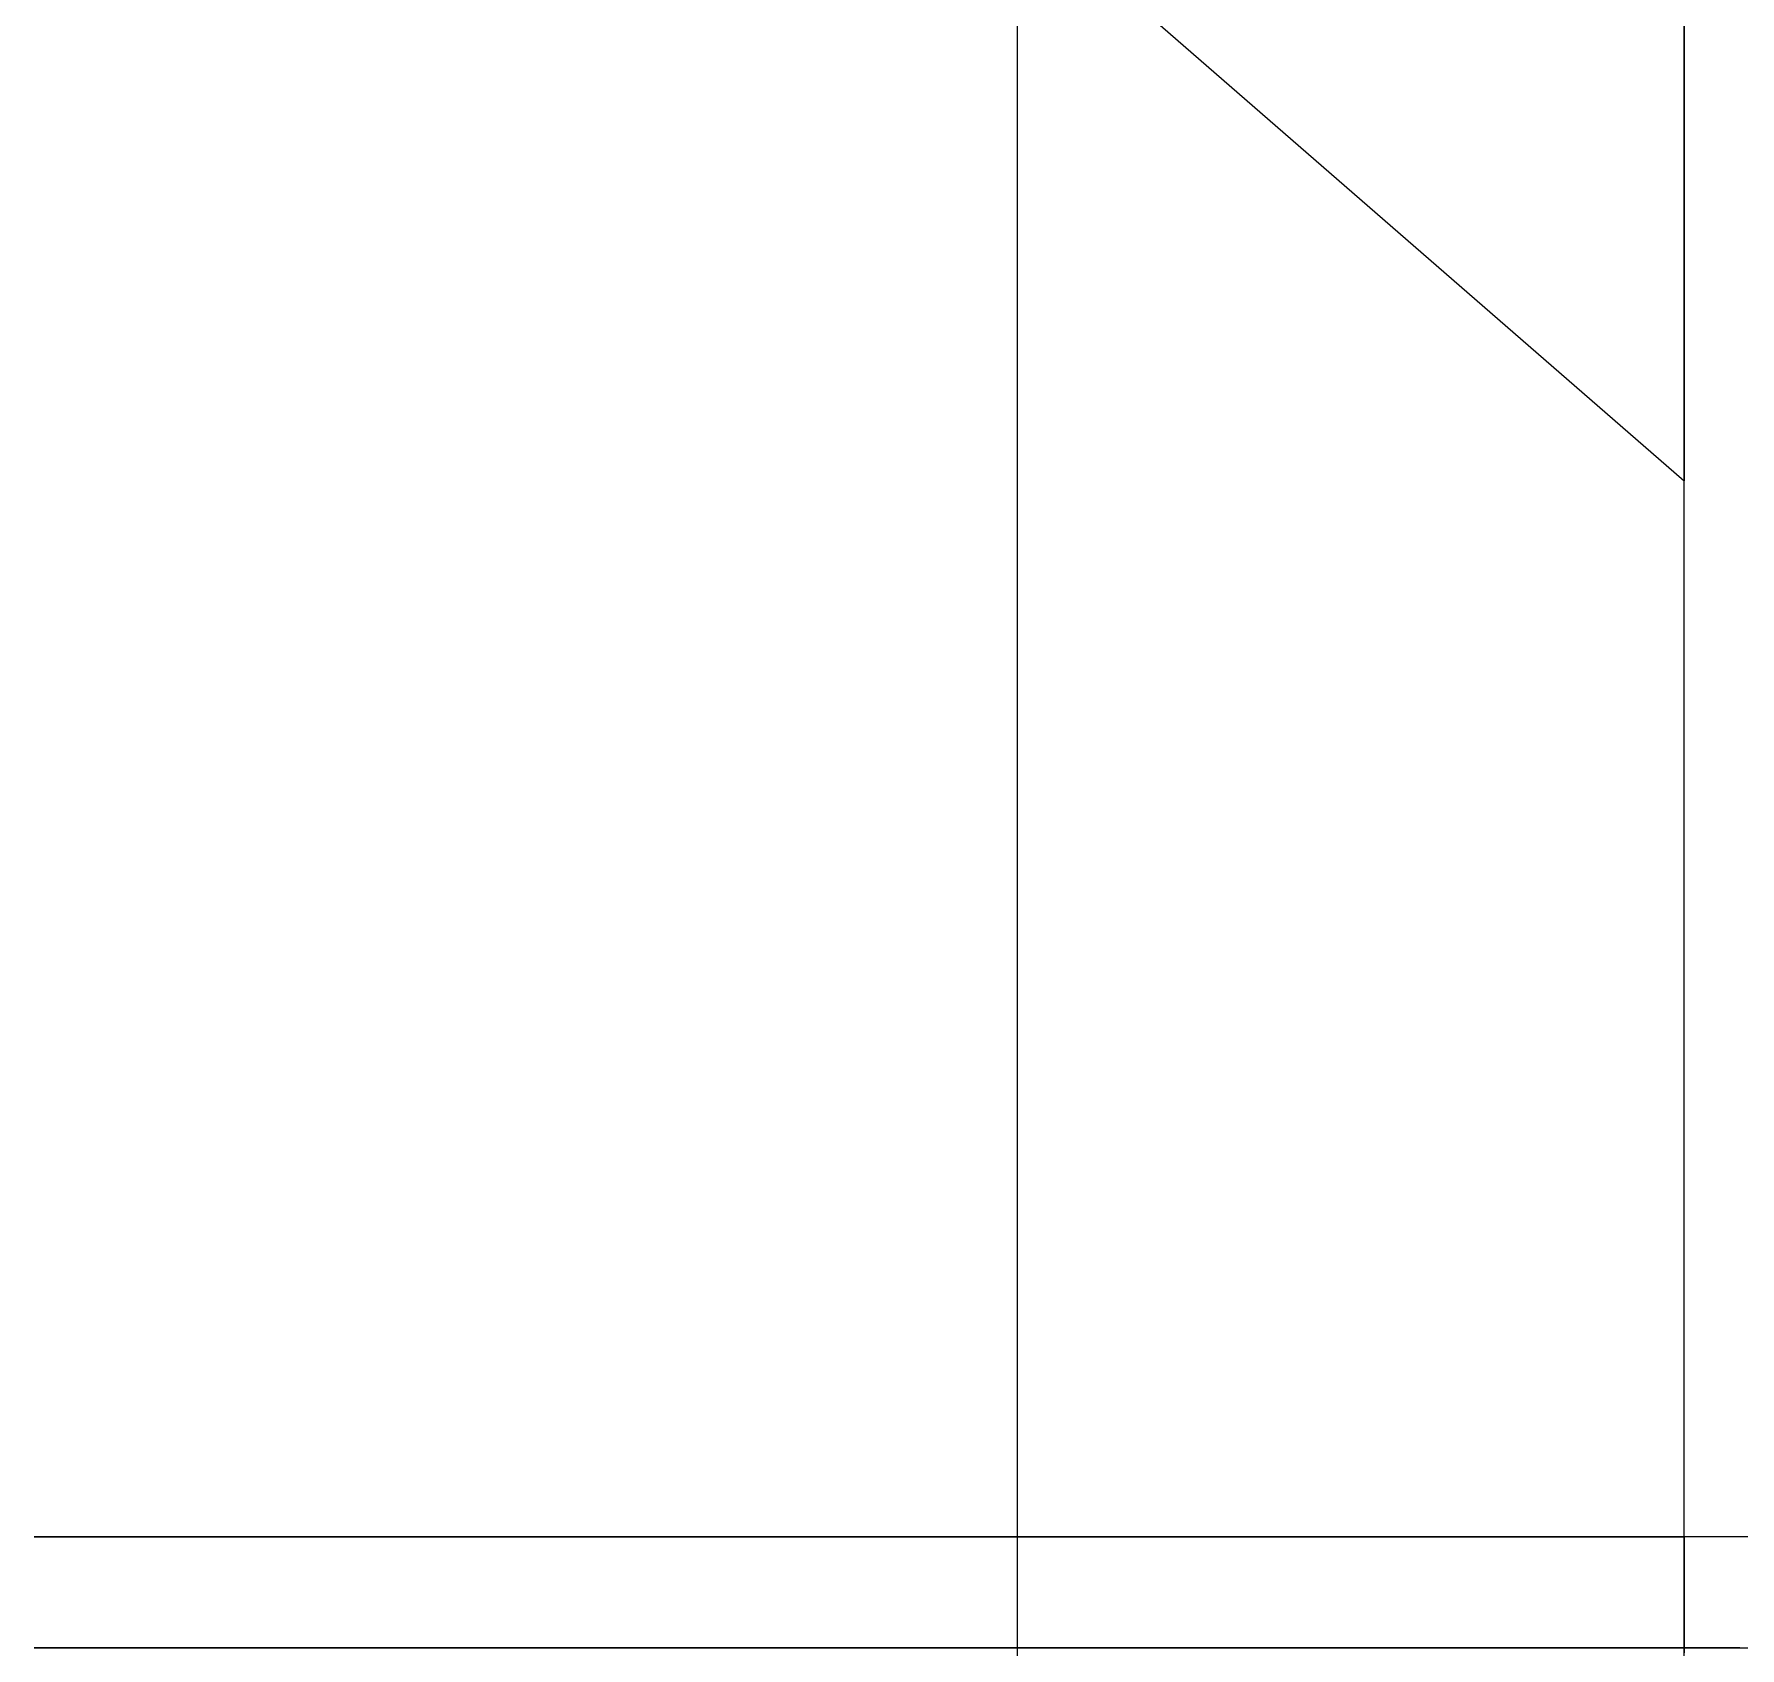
# Model space of a CAD drawing. Header units: metres. Extents: x 0 to 420, y 0 to 297.
# Drawn here: x 247.786 to 251.685, y 204.814 to 208.502 of the extents above; entities that cross this region are included whole.
import ezdxf

# ---------------------------------------------------------------- set-up
doc = ezdxf.new("R2010")
doc.units = ezdxf.units.M

msp = doc.modelspace()

# ---------------------------------------------------------------- linework, layer by layer
at = {"layer": 'GEOMETRY'}
for p, q in [((250.0342, 205.0683), (250.0342, 220.8163)), ((251.5582, 205.0683), (251.5582, 220.8163)), ((250.0342, 208.4274), (250.0342, 208.7384)), ((251.5582, 208.7384), (251.5582, 208.4274)), ((251.5582, 208.4822), (251.5582, 208.6142)), ((251.5582, 208.6142), (251.5582, 208.4822)), ((250.3602, 208.5227), (251.5582, 207.4813)), ((251.5582, 208.3503), (251.5582, 208.4822)), ((251.5582, 208.4822), (251.5582, 208.3503)), ((250.0342, 208.1163), (250.0342, 208.4274)), ((251.5582, 208.4274), (251.5582, 208.1163)), ((251.5582, 208.2416), (251.5582, 208.3503)), ((251.5582, 208.3503), (251.5582, 208.2416)), ((251.5582, 208.1423), (251.5582, 208.2416)), ((251.5582, 208.2416), (251.5582, 208.1423)), ((251.5582, 208.0431), (251.5582, 208.1423)), ((251.5582, 208.1423), (251.5582, 208.0431)), ((250.0342, 170.0163), (250.0342, 208.1163)), ((251.5582, 170.0163), (251.5582, 208.1163)), ((251.5582, 207.9438), (251.5582, 208.0431)), ((251.5582, 208.0431), (251.5582, 207.9438)), ((251.5582, 207.8498), (251.5582, 207.9438)), ((251.5582, 207.9438), (251.5582, 207.8498)), ((251.5582, 207.7882), (251.5582, 207.8498)), ((251.5582, 207.8498), (251.5582, 207.7882)), ((251.5582, 207.7266), (251.5582, 207.7882)), ((251.5582, 207.7882), (251.5582, 207.7266)), ((251.5582, 207.6649), (251.5582, 207.7266)), ((251.5582, 207.7266), (251.5582, 207.6649)), ((251.5582, 207.6033), (251.5582, 207.6649)), ((251.5582, 207.6649), (251.5582, 207.6033)), ((251.5582, 207.5649), (251.5582, 207.6033)), ((251.5582, 207.6033), (251.5582, 207.5649)), ((251.5582, 207.544), (251.5582, 207.5649)), ((251.5582, 207.5649), (251.5582, 207.544)), ((251.5582, 207.5231), (251.5582, 207.544)), ((251.5582, 207.544), (251.5582, 207.5231)), ((251.5582, 207.5022), (251.5582, 207.5231)), ((251.5582, 207.5231), (251.5582, 207.5022)), ((251.5582, 207.4813), (251.5582, 207.5022)), ((251.5582, 207.5022), (251.5582, 207.4813)), ((247.8077, 205.0683), (247.7863, 205.0683)), ((247.7863, 205.0683), (247.7886, 205.0683)), ((247.7886, 205.0683), (247.7909, 205.0683)), ((247.7909, 205.0683), (247.7932, 205.0683)), ((247.7932, 205.0683), (247.7954, 205.0683)), ((247.7954, 205.0683), (247.7997, 205.0683)), ((247.7997, 205.0683), (247.8066, 205.0683)), ((247.8066, 205.0683), (247.8134, 205.0683)), ((247.829, 205.0683), (247.8077, 205.0683)), ((247.8134, 205.0683), (247.8203, 205.0683)), ((247.8203, 205.0683), (247.8272, 205.0683)), ((247.8272, 205.0683), (247.8379, 205.0683)), ((247.8504, 205.0683), (247.829, 205.0683)), ((247.8379, 205.0683), (247.8493, 205.0683)), ((247.8493, 205.0683), (247.8607, 205.0683)), ((247.8718, 205.0683), (247.8504, 205.0683)), ((247.8607, 205.0683), (247.8721, 205.0683)), ((247.9111, 205.0683), (247.8718, 205.0683)), ((247.8721, 205.0683), (247.8848, 205.0683)), ((247.8848, 205.0683), (247.9007, 205.0683)), ((247.9007, 205.0683), (247.9165, 205.0683)), ((247.9741, 205.0683), (247.9111, 205.0683)), ((247.9165, 205.0683), (247.9324, 205.0683)), ((247.9324, 205.0683), (247.9483, 205.0683)), ((247.9483, 205.0683), (247.9673, 205.0683)), ((247.9673, 205.0683), (247.9875, 205.0683)), ((248.0372, 205.0683), (247.9741, 205.0683)), ((247.9875, 205.0683), (248.0078, 205.0683)), ((248.0078, 205.0683), (248.0281, 205.0683)), ((248.0281, 205.0683), (248.0489, 205.0683)), ((248.1003, 205.0683), (248.0372, 205.0683)), ((248.0489, 205.0683), (248.0735, 205.0683)), ((248.0735, 205.0683), (248.098, 205.0683)), ((248.098, 205.0683), (248.1226, 205.0683)), ((248.1634, 205.0683), (248.1003, 205.0683)), ((248.1226, 205.0683), (248.1471, 205.0683)), ((248.1471, 205.0683), (248.174, 205.0683)), ((248.2595, 205.0683), (248.1634, 205.0683)), ((248.174, 205.0683), (248.2027, 205.0683)), ((248.2027, 205.0683), (248.2314, 205.0683)), ((248.2314, 205.0683), (248.2601, 205.0683)), ((248.3611, 205.0683), (248.2595, 205.0683)), ((248.2601, 205.0683), (248.2888, 205.0683)), ((248.2888, 205.0683), (248.3214, 205.0683)), ((248.3214, 205.0683), (248.3541, 205.0683)), ((248.3541, 205.0683), (248.3868, 205.0683)), ((248.4627, 205.0683), (248.3611, 205.0683)), ((248.3868, 205.0683), (248.4195, 205.0683)), ((248.4195, 205.0683), (248.4538, 205.0683)), ((248.4538, 205.0683), (248.4903, 205.0683)), ((248.5643, 205.0683), (248.4627, 205.0683)), ((248.4903, 205.0683), (248.5268, 205.0683)), ((248.5268, 205.0683), (248.5633, 205.0683)), ((248.5633, 205.0683), (248.5998, 205.0683)), ((248.6755, 205.0683), (248.5643, 205.0683)), ((248.5998, 205.0683), (248.6394, 205.0683)), ((248.6394, 205.0683), (248.6795, 205.0683)), ((248.8105, 205.0683), (248.6755, 205.0683)), ((248.6795, 205.0683), (248.7196, 205.0683)), ((248.7196, 205.0683), (248.7598, 205.0683)), ((248.7598, 205.0683), (248.8009, 205.0683)), ((248.8009, 205.0683), (248.8444, 205.0683)), ((248.9456, 205.0683), (248.8105, 205.0683)), ((248.8444, 205.0683), (248.8879, 205.0683)), ((248.8879, 205.0683), (248.9314, 205.0683)), ((248.9314, 205.0683), (248.975, 205.0683)), ((249.0806, 205.0683), (248.9456, 205.0683)), ((248.975, 205.0683), (249.0208, 205.0683)), ((249.0208, 205.0683), (249.0675, 205.0683)), ((249.0675, 205.0683), (249.1142, 205.0683)), ((249.2157, 205.0683), (249.0806, 205.0683)), ((249.1142, 205.0683), (249.1608, 205.0683)), ((249.1608, 205.0683), (249.208, 205.0683)), ((249.208, 205.0683), (249.2576, 205.0683)), ((249.3698, 205.0683), (249.2157, 205.0683)), ((249.2576, 205.0683), (249.3072, 205.0683)), ((249.3072, 205.0683), (249.3568, 205.0683)), ((249.3233, 205.0683), (249.3103, 205.0683)), ((249.3103, 205.0683), (249.3117, 205.0683)), ((249.3117, 205.0683), (249.3131, 205.0683)), ((249.3131, 205.0683), (249.3145, 205.0683)), ((249.3145, 205.0683), (249.3159, 205.0683)), ((249.3159, 205.0683), (249.3185, 205.0683)), ((249.3185, 205.0683), (249.3226, 205.0683)), ((249.3226, 205.0683), (249.3268, 205.0683)), ((249.3363, 205.0683), (249.3233, 205.0683)), ((249.3268, 205.0683), (249.331, 205.0683)), ((249.331, 205.0683), (249.3352, 205.0683)), ((249.3352, 205.0683), (249.3417, 205.0683)), ((249.3494, 205.0683), (249.3363, 205.0683)), ((249.3417, 205.0683), (249.3487, 205.0683)), ((249.3487, 205.0683), (249.3556, 205.0683)), ((249.3624, 205.0683), (249.3494, 205.0683)), ((249.3556, 205.0683), (249.3626, 205.0683)), ((249.3568, 205.0683), (249.4064, 205.0683)), ((249.3863, 205.0683), (249.3624, 205.0683)), ((249.3626, 205.0683), (249.3703, 205.0683)), ((249.5315, 205.0683), (249.3698, 205.0683)), ((249.3703, 205.0683), (249.3799, 205.0683)), ((249.3799, 205.0683), (249.3896, 205.0683)), ((249.4247, 205.0683), (249.3863, 205.0683)), ((249.3896, 205.0683), (249.3993, 205.0683)), ((249.3993, 205.0683), (249.4089, 205.0683)), ((249.4064, 205.0683), (249.4576, 205.0683)), ((249.4089, 205.0683), (249.4205, 205.0683)), ((249.4205, 205.0683), (249.4329, 205.0683)), ((249.4631, 205.0683), (249.4247, 205.0683)), ((249.4329, 205.0683), (249.4452, 205.0683)), ((249.4452, 205.0683), (249.4576, 205.0683)), ((249.4576, 205.0683), (249.4703, 205.0683)), ((249.4576, 205.0683), (249.5099, 205.0683)), ((249.5016, 205.0683), (249.4631, 205.0683)), ((249.4703, 205.0683), (249.4852, 205.0683)), ((249.4852, 205.0683), (249.5002, 205.0683)), ((249.5002, 205.0683), (249.5151, 205.0683)), ((249.54, 205.0683), (249.5016, 205.0683)), ((249.5099, 205.0683), (249.5621, 205.0683)), ((249.5151, 205.0683), (249.5301, 205.0683)), ((249.5301, 205.0683), (249.5464, 205.0683)), ((249.6932, 205.0683), (249.5315, 205.0683)), ((249.5985, 205.0683), (249.54, 205.0683)), ((249.5464, 205.0683), (249.5639, 205.0683)), ((249.5621, 205.0683), (249.6144, 205.0683)), ((249.5639, 205.0683), (249.5814, 205.0683)), ((249.5814, 205.0683), (249.5989, 205.0683)), ((249.6604, 205.0683), (249.5985, 205.0683)), ((249.5989, 205.0683), (249.6163, 205.0683)), ((249.6144, 205.0683), (249.6667, 205.0683)), ((249.6163, 205.0683), (249.6363, 205.0683)), ((249.6363, 205.0683), (249.6562, 205.0683)), ((249.6562, 205.0683), (249.6761, 205.0683)), ((249.7223, 205.0683), (249.6604, 205.0683)), ((249.6769, 205.0683), (249.6667, 205.0683)), ((249.6667, 205.0683), (250.4557, 205.0683)), ((249.6761, 205.0683), (249.696, 205.0683)), ((249.6871, 205.0683), (249.6769, 205.0683)), ((249.6973, 205.0683), (249.6871, 205.0683)), ((249.8549, 205.0683), (249.6932, 205.0683)), ((249.696, 205.0683), (249.7169, 205.0683)), ((249.7075, 205.0683), (249.6973, 205.0683)), ((249.7175, 205.0683), (249.7075, 205.0683)), ((249.7169, 205.0683), (249.7391, 205.0683)), ((249.7272, 205.0683), (249.7175, 205.0683)), ((249.7842, 205.0683), (249.7223, 205.0683)), ((249.7369, 205.0683), (249.7272, 205.0683)), ((249.7466, 205.0683), (249.7369, 205.0683)), ((249.7391, 205.0683), (249.7613, 205.0683)), ((249.7563, 205.0683), (249.7466, 205.0683)), ((249.7655, 205.0683), (249.7563, 205.0683)), ((249.7613, 205.0683), (249.7836, 205.0683)), ((249.7747, 205.0683), (249.7655, 205.0683)), ((249.7838, 205.0683), (249.7747, 205.0683)), ((249.7836, 205.0683), (249.8058, 205.0683)), ((249.7929, 205.0683), (249.7838, 205.0683)), ((249.8519, 205.0683), (249.7842, 205.0683)), ((249.8019, 205.0683), (249.7929, 205.0683)), ((249.8104, 205.0683), (249.8019, 205.0683)), ((249.8058, 205.0683), (249.8299, 205.0683)), ((249.8189, 205.0683), (249.8104, 205.0683)), ((249.8274, 205.0683), (249.8189, 205.0683)), ((249.8359, 205.0683), (249.8274, 205.0683)), ((249.8299, 205.0683), (249.8544, 205.0683)), ((249.8439, 205.0683), (249.8359, 205.0683)), ((249.8518, 205.0683), (249.8439, 205.0683)), ((249.8596, 205.0683), (249.8518, 205.0683)), ((249.9342, 205.0683), (249.8519, 205.0683)), ((249.8544, 205.0683), (249.8788, 205.0683)), ((250.0193, 205.0683), (249.8549, 205.0683)), ((249.8674, 205.0683), (249.8596, 205.0683)), ((249.8752, 205.0683), (249.8674, 205.0683)), ((249.8823, 205.0683), (249.8752, 205.0683)), ((249.8788, 205.0683), (249.9032, 205.0683)), ((249.8895, 205.0683), (249.8823, 205.0683)), ((249.8966, 205.0683), (249.8895, 205.0683)), ((249.9037, 205.0683), (249.8966, 205.0683)), ((249.9032, 205.0683), (249.9283, 205.0683)), ((249.9104, 205.0683), (249.9037, 205.0683)), ((249.9168, 205.0683), (249.9104, 205.0683)), ((249.9232, 205.0683), (249.9168, 205.0683)), ((249.9296, 205.0683), (249.9232, 205.0683)), ((249.9283, 205.0683), (249.9548, 205.0683)), ((249.936, 205.0683), (249.9296, 205.0683)), ((250.0164, 205.0683), (249.9342, 205.0683)), ((249.9416, 205.0683), (249.936, 205.0683)), ((249.9472, 205.0683), (249.9416, 205.0683)), ((249.9528, 205.0683), (249.9472, 205.0683)), ((249.9584, 205.0683), (249.9528, 205.0683)), ((249.9548, 205.0683), (249.9813, 205.0683)), ((249.9637, 205.0683), (249.9584, 205.0683)), ((249.9685, 205.0683), (249.9637, 205.0683)), ((249.9733, 205.0683), (249.9685, 205.0683)), ((249.978, 205.0683), (249.9733, 205.0683)), ((249.9828, 205.0683), (249.978, 205.0683)), ((249.9813, 205.0683), (250.0078, 205.0683)), ((249.9869, 205.0683), (249.9828, 205.0683)), ((249.9909, 205.0683), (249.9869, 205.0683)), ((249.9948, 205.0683), (249.9909, 205.0683)), ((249.9988, 205.0683), (249.9948, 205.0683)), ((250.0025, 205.0683), (249.9988, 205.0683)), ((250.0056, 205.0683), (250.0025, 205.0683)), ((250.0087, 205.0683), (250.0056, 205.0683)), ((250.0078, 205.0683), (250.0343, 205.0683)), ((250.0118, 205.0683), (250.0087, 205.0683)), ((250.0149, 205.0683), (250.0118, 205.0683)), ((250.0174, 205.0683), (250.0149, 205.0683)), ((250.0987, 205.0683), (250.0164, 205.0683)), ((250.0196, 205.0683), (250.0174, 205.0683)), ((250.1995, 205.0683), (250.0193, 205.0683)), ((250.0219, 205.0683), (250.0196, 205.0683)), ((250.0241, 205.0683), (250.0219, 205.0683)), ((250.0262, 205.0683), (250.0241, 205.0683)), ((250.0275, 205.0683), (250.0262, 205.0683)), ((250.0289, 205.0683), (250.0275, 205.0683)), ((250.0302, 205.0683), (250.0289, 205.0683)), ((250.0316, 205.0683), (250.0302, 205.0683)), ((250.0324, 205.0683), (250.0316, 205.0683)), ((250.0328, 205.0683), (250.0324, 205.0683)), ((250.0333, 205.0683), (250.0328, 205.0683)), ((250.0337, 205.0683), (250.0333, 205.0683)), ((250.0342, 205.0683), (250.0337, 205.0683)), ((250.0342, 205.0673), (250.0342, 205.0683)), ((250.0342, 205.0683), (251.5582, 205.0683)), ((250.0342, 205.0683), (251.5582, 205.0683)), ((250.0342, 205.0662), (250.0342, 205.0673)), ((250.0342, 205.0652), (250.0342, 205.0662)), ((250.0342, 205.0642), (250.0342, 205.0652)), ((250.0342, 205.0622), (250.0342, 205.0642)), ((250.0342, 205.0591), (250.0342, 205.0622)), ((250.0342, 205.0559), (250.0342, 205.0591)), ((250.0342, 205.0528), (250.0342, 205.0559)), ((250.0342, 205.0497), (250.0342, 205.0528)), ((250.0342, 205.0448), (250.0342, 205.0497)), ((250.0342, 205.0396), (250.0342, 205.0448)), ((250.0343, 205.0683), (250.0622, 205.0683)), ((250.0622, 205.0683), (250.0907, 205.0683)), ((250.0907, 205.0683), (250.1191, 205.0683)), ((250.1809, 205.0683), (250.0987, 205.0683)), ((250.1191, 205.0683), (250.1476, 205.0683)), ((250.1476, 205.0683), (250.1763, 205.0683)), ((250.1763, 205.0683), (250.2065, 205.0683)), ((250.2748, 205.0683), (250.1809, 205.0683)), ((250.3798, 205.0683), (250.1995, 205.0683)), ((250.2065, 205.0683), (250.2367, 205.0683)), ((250.2367, 205.0683), (250.2669, 205.0683)), ((250.2669, 205.0683), (250.2972, 205.0683)), ((250.3733, 205.0683), (250.2748, 205.0683)), ((250.2972, 205.0683), (250.3283, 205.0683)), ((250.3283, 205.0683), (250.3601, 205.0683)), ((250.3601, 205.0683), (250.392, 205.0683)), ((250.4718, 205.0683), (250.3733, 205.0683)), ((250.5601, 205.0683), (250.3798, 205.0683)), ((250.392, 205.0683), (250.4238, 205.0683)), ((250.4238, 205.0683), (250.4557, 205.0683)), ((250.4863, 205.0683), (250.4557, 205.0683)), ((250.5703, 205.0683), (250.4718, 205.0683)), ((250.517, 205.0683), (250.4863, 205.0683)), ((250.5476, 205.0683), (250.517, 205.0683)), ((250.5783, 205.0683), (250.5476, 205.0683)), ((250.7403, 205.0683), (250.5601, 205.0683)), ((250.6704, 205.0683), (250.5703, 205.0683)), ((250.6082, 205.0683), (250.5783, 205.0683)), ((250.6373, 205.0683), (250.6082, 205.0683)), ((250.6664, 205.0683), (250.6373, 205.0683)), ((250.6955, 205.0683), (250.6664, 205.0683)), ((250.7802, 205.0683), (250.6704, 205.0683)), ((250.7246, 205.0683), (250.6955, 205.0683)), ((250.7522, 205.0683), (250.7246, 205.0683)), ((250.926, 205.0683), (250.7403, 205.0683)), ((250.7796, 205.0683), (250.7522, 205.0683)), ((250.807, 205.0683), (250.7796, 205.0683)), ((250.89, 205.0683), (250.7802, 205.0683)), ((250.8344, 205.0683), (250.807, 205.0683)), ((250.8612, 205.0683), (250.8344, 205.0683)), ((250.8868, 205.0683), (250.8612, 205.0683)), ((250.9123, 205.0683), (250.8868, 205.0683)), ((250.9998, 205.0683), (250.89, 205.0683)), ((250.9378, 205.0683), (250.9123, 205.0683)), ((251.1158, 205.0683), (250.926, 205.0683)), ((250.9633, 205.0683), (250.9378, 205.0683)), ((250.9874, 205.0683), (250.9633, 205.0683)), ((251.0109, 205.0683), (250.9874, 205.0683)), ((251.1097, 205.0683), (250.9998, 205.0683)), ((251.0345, 205.0683), (251.0109, 205.0683)), ((251.058, 205.0683), (251.0345, 205.0683)), ((251.0812, 205.0683), (251.058, 205.0683)), ((251.1026, 205.0683), (251.0812, 205.0683)), ((251.124, 205.0683), (251.1026, 205.0683)), ((251.2228, 205.0683), (251.1097, 205.0683)), ((251.3056, 205.0683), (251.1158, 205.0683)), ((251.1454, 205.0683), (251.124, 205.0683)), ((251.1668, 205.0683), (251.1454, 205.0683)), ((251.1869, 205.0683), (251.1668, 205.0683)), ((251.2061, 205.0683), (251.1869, 205.0683)), ((251.2252, 205.0683), (251.2061, 205.0683)), ((251.3384, 205.0683), (251.2228, 205.0683)), ((251.2444, 205.0683), (251.2252, 205.0683)), ((251.2636, 205.0683), (251.2444, 205.0683)), ((251.2804, 205.0683), (251.2636, 205.0683)), ((251.2972, 205.0683), (251.2804, 205.0683)), ((251.314, 205.0683), (251.2972, 205.0683)), ((251.4954, 205.0683), (251.3056, 205.0683)), ((251.3308, 205.0683), (251.314, 205.0683)), ((251.3466, 205.0683), (251.3308, 205.0683)), ((251.454, 205.0683), (251.3384, 205.0683)), ((251.361, 205.0683), (251.3466, 205.0683)), ((251.3754, 205.0683), (251.361, 205.0683)), ((251.3898, 205.0683), (251.3754, 205.0683)), ((251.4042, 205.0683), (251.3898, 205.0683)), ((251.4164, 205.0683), (251.4042, 205.0683)), ((251.4283, 205.0683), (251.4164, 205.0683)), ((251.4402, 205.0683), (251.4283, 205.0683)), ((251.4521, 205.0683), (251.4402, 205.0683)), ((251.4632, 205.0683), (251.4521, 205.0683)), ((251.5696, 205.0683), (251.454, 205.0683)), ((251.4725, 205.0683), (251.4632, 205.0683)), ((251.4818, 205.0683), (251.4725, 205.0683)), ((251.4911, 205.0683), (251.4818, 205.0683)), ((251.5004, 205.0683), (251.4911, 205.0683)), ((251.6852, 205.0683), (251.4954, 205.0683)), ((251.5079, 205.0683), (251.5004, 205.0683)), ((251.5145, 205.0683), (251.5079, 205.0683)), ((251.5212, 205.0683), (251.5145, 205.0683)), ((251.5279, 205.0683), (251.5212, 205.0683)), ((251.5342, 205.0683), (251.5279, 205.0683)), ((251.5382, 205.0683), (251.5342, 205.0683)), ((251.5423, 205.0683), (251.5382, 205.0683)), ((251.5463, 205.0683), (251.5423, 205.0683)), ((251.5503, 205.0683), (251.5463, 205.0683)), ((251.5528, 205.0683), (251.5503, 205.0683)), ((251.5541, 205.0683), (251.5528, 205.0683)), ((251.5555, 205.0683), (251.5541, 205.0683)), ((251.5568, 205.0683), (251.5555, 205.0683)), ((251.5582, 205.0683), (251.5568, 205.0683)), ((251.5582, 205.0683), (251.5582, 205.0673)), ((251.5582, 205.0673), (251.5582, 205.0662)), ((251.5582, 205.0662), (251.5582, 205.0652)), ((251.5582, 205.0652), (251.5582, 205.0642)), ((251.5582, 205.0642), (251.5582, 205.0622)), ((251.5582, 205.0622), (251.5582, 205.0591)), ((251.5582, 205.0591), (251.5582, 205.0559)), ((251.5582, 205.0559), (251.5582, 205.0528)), ((251.5582, 205.0528), (251.5582, 205.0497)), ((251.5582, 205.0497), (251.5582, 205.0448)), ((251.5582, 205.0448), (251.5582, 205.0396)), ((251.6852, 205.0683), (251.5696, 205.0683)), ((251.8008, 205.0683), (251.6852, 205.0683)), ((251.875, 205.0683), (251.6852, 205.0683)), ((250.0342, 205.0345), (250.0342, 205.0396)), ((250.0342, 205.0293), (250.0342, 205.0345)), ((250.0342, 205.0235), (250.0342, 205.0293)), ((250.0342, 205.0164), (250.0342, 205.0235)), ((250.0342, 205.0092), (250.0342, 205.0164)), ((250.0342, 205.0021), (250.0342, 205.0092)), ((251.5582, 205.0396), (251.5582, 205.0345)), ((251.5582, 205.0345), (251.5582, 205.0293)), ((251.5582, 205.0293), (251.5582, 205.0235)), ((251.5582, 205.0235), (251.5582, 205.0164)), ((251.5582, 205.0164), (251.5582, 205.0092)), ((251.5582, 205.0092), (251.5582, 205.0021)), ((250.0342, 204.9949), (250.0342, 205.0021)), ((250.0342, 204.9864), (250.0342, 204.9949)), ((250.0342, 204.9774), (250.0342, 204.9864)), ((250.0342, 204.9683), (250.0342, 204.9774)), ((250.0342, 204.9593), (250.0342, 204.9683)), ((251.5582, 205.0021), (251.5582, 204.9949)), ((251.5582, 204.9949), (251.5582, 204.9864)), ((251.5582, 204.9864), (251.5582, 204.9774)), ((251.5582, 204.9774), (251.5582, 204.9683)), ((251.5582, 204.9683), (251.5582, 204.9593)), ((250.0342, 204.95), (250.0342, 204.9593)), ((250.0342, 204.9392), (250.0342, 204.95)), ((250.0342, 204.9284), (250.0342, 204.9392)), ((250.0342, 204.9176), (250.0342, 204.9284)), ((251.5582, 204.9593), (251.5582, 204.95)), ((251.5582, 204.95), (251.5582, 204.9392)), ((251.5582, 204.9392), (251.5582, 204.9284)), ((251.5582, 204.9284), (251.5582, 204.9176)), ((250.0342, 204.9067), (250.0342, 204.9176)), ((250.0342, 204.895), (250.0342, 204.9067)), ((250.0342, 204.8825), (250.0342, 204.895)), ((251.5582, 204.9176), (251.5582, 204.9067)), ((251.5582, 204.9067), (251.5582, 204.895)), ((251.5582, 204.895), (251.5582, 204.8825)), ((250.0342, 204.8701), (250.0342, 204.8825)), ((250.0342, 204.8576), (250.0342, 204.8701)), ((250.0342, 204.8452), (250.0342, 204.8576)), ((251.5582, 204.8825), (251.5582, 204.8701)), ((251.5582, 204.8701), (251.5582, 204.8576)), ((251.5582, 204.8576), (251.5582, 204.8452)), ((247.8077, 204.8143), (247.7863, 204.8143)), ((247.7863, 204.8143), (247.7942, 204.8143)), ((247.7942, 204.8143), (247.802, 204.8143)), ((247.802, 204.8143), (247.8099, 204.8143)), ((247.829, 204.8143), (247.8077, 204.8143)), ((247.8099, 204.8143), (247.8178, 204.8143)), ((247.8178, 204.8143), (247.8324, 204.8143)), ((247.8504, 204.8143), (247.829, 204.8143)), ((247.8324, 204.8143), (247.8559, 204.8143)), ((247.8718, 204.8143), (247.8504, 204.8143)), ((247.8559, 204.8143), (247.8794, 204.8143)), ((247.9111, 204.8143), (247.8718, 204.8143)), ((247.8794, 204.8143), (247.9029, 204.8143)), ((247.9029, 204.8143), (247.9263, 204.8143)), ((247.9741, 204.8143), (247.9111, 204.8143)), ((247.9263, 204.8143), (247.9629, 204.8143)), ((247.9629, 204.8143), (248.0015, 204.8143)), ((248.0372, 204.8143), (247.9741, 204.8143)), ((248.0015, 204.8143), (248.0402, 204.8143)), ((248.1003, 204.8143), (248.0372, 204.8143)), ((248.0402, 204.8143), (248.0789, 204.8143)), ((248.0789, 204.8143), (248.1217, 204.8143)), ((248.1634, 204.8143), (248.1003, 204.8143)), ((248.1217, 204.8143), (248.1748, 204.8143)), ((248.2595, 204.8143), (248.1634, 204.8143)), ((248.1748, 204.8143), (248.228, 204.8143)), ((248.228, 204.8143), (248.2811, 204.8143)), ((248.3611, 204.8143), (248.2595, 204.8143)), ((248.2811, 204.8143), (248.3343, 204.8143)), ((248.3343, 204.8143), (248.397, 204.8143)), ((248.4627, 204.8143), (248.3611, 204.8143)), ((248.397, 204.8143), (248.4636, 204.8143)), ((248.5643, 204.8143), (248.4627, 204.8143)), ((248.4636, 204.8143), (248.5303, 204.8143)), ((248.5303, 204.8143), (248.5969, 204.8143)), ((248.6755, 204.8143), (248.5643, 204.8143)), ((248.5969, 204.8143), (248.6653, 204.8143)), ((248.6653, 204.8143), (248.7442, 204.8143)), ((248.8105, 204.8143), (248.6755, 204.8143)), ((248.7442, 204.8143), (248.823, 204.8143)), ((248.9456, 204.8143), (248.8105, 204.8143)), ((248.823, 204.8143), (248.9019, 204.8143)), ((248.9019, 204.8143), (248.9808, 204.8143)), ((249.0806, 204.8143), (248.9456, 204.8143)), ((248.9808, 204.8143), (249.0658, 204.8143)), ((249.0658, 204.8143), (249.1555, 204.8143)), ((249.2157, 204.8143), (249.0806, 204.8143)), ((249.1555, 204.8143), (249.2452, 204.8143)), ((249.3698, 204.8143), (249.2157, 204.8143)), ((249.2452, 204.8143), (249.3348, 204.8143)), ((249.3233, 204.8143), (249.3103, 204.8143)), ((249.3103, 204.8143), (249.3151, 204.8143)), ((249.3151, 204.8143), (249.3199, 204.8143)), ((249.3199, 204.8143), (249.3247, 204.8143)), ((249.3363, 204.8143), (249.3233, 204.8143)), ((249.3247, 204.8143), (249.3295, 204.8143)), ((249.3295, 204.8143), (249.3384, 204.8143)), ((249.3348, 204.8143), (249.4245, 204.8143)), ((249.3494, 204.8143), (249.3363, 204.8143)), ((249.3384, 204.8143), (249.3527, 204.8143)), ((249.3624, 204.8143), (249.3494, 204.8143)), ((249.3527, 204.8143), (249.367, 204.8143)), ((249.3863, 204.8143), (249.3624, 204.8143)), ((249.367, 204.8143), (249.3813, 204.8143)), ((249.5315, 204.8143), (249.3698, 204.8143)), ((249.3813, 204.8143), (249.3956, 204.8143)), ((249.4247, 204.8143), (249.3863, 204.8143)), ((249.3956, 204.8143), (249.4178, 204.8143)), ((249.4178, 204.8143), (249.4414, 204.8143)), ((249.4245, 204.8143), (249.5233, 204.8143)), ((249.4631, 204.8143), (249.4247, 204.8143)), ((249.4414, 204.8143), (249.465, 204.8143)), ((249.5016, 204.8143), (249.4631, 204.8143)), ((249.465, 204.8143), (249.4885, 204.8143)), ((249.4885, 204.8143), (249.5146, 204.8143)), ((249.54, 204.8143), (249.5016, 204.8143)), ((249.5146, 204.8143), (249.547, 204.8143)), ((249.5233, 204.8143), (249.6221, 204.8143)), ((249.6932, 204.8143), (249.5315, 204.8143)), ((249.5985, 204.8143), (249.54, 204.8143)), ((249.547, 204.8143), (249.5793, 204.8143)), ((249.5793, 204.8143), (249.6117, 204.8143)), ((249.6604, 204.8143), (249.5985, 204.8143)), ((249.6117, 204.8143), (249.6441, 204.8143)), ((249.6221, 204.8143), (249.721, 204.8143)), ((249.6441, 204.8143), (249.6823, 204.8143)), ((249.7223, 204.8143), (249.6604, 204.8143)), ((249.6823, 204.8143), (249.7229, 204.8143)), ((249.8549, 204.8143), (249.6932, 204.8143)), ((249.721, 204.8143), (249.8198, 204.8143)), ((249.7842, 204.8143), (249.7223, 204.8143)), ((249.7229, 204.8143), (249.7635, 204.8143)), ((249.7635, 204.8143), (249.804, 204.8143)), ((249.8519, 204.8143), (249.7842, 204.8143)), ((249.804, 204.8143), (249.8457, 204.8143)), ((249.8198, 204.8143), (249.9217, 204.8143)), ((249.8457, 204.8143), (249.8937, 204.8143)), ((249.9342, 204.8143), (249.8519, 204.8143)), ((250.0193, 204.8143), (249.8549, 204.8143)), ((249.8937, 204.8143), (249.9418, 204.8143)), ((249.9217, 204.8143), (250.0278, 204.8143)), ((250.0164, 204.8143), (249.9342, 204.8143)), ((249.9418, 204.8143), (249.9898, 204.8143)), ((249.9898, 204.8143), (250.0379, 204.8143)), ((250.0987, 204.8143), (250.0164, 204.8143)), ((250.1995, 204.8143), (250.0193, 204.8143)), ((250.0278, 204.8143), (250.134, 204.8143)), ((250.0342, 204.8312), (250.0342, 204.8452)), ((250.0342, 204.8173), (250.0342, 204.8312)), ((250.0342, 204.8033), (250.0342, 204.8173)), ((250.0379, 204.8143), (250.0897, 204.8143)), ((250.0897, 204.8143), (250.1443, 204.8143)), ((250.1809, 204.8143), (250.0987, 204.8143)), ((250.134, 204.8143), (250.2401, 204.8143)), ((250.1443, 204.8143), (250.1989, 204.8143)), ((250.2748, 204.8143), (250.1809, 204.8143)), ((250.1989, 204.8143), (250.2535, 204.8143)), ((250.3798, 204.8143), (250.1995, 204.8143)), ((250.2401, 204.8143), (250.3462, 204.8143)), ((250.2535, 204.8143), (250.3082, 204.8143)), ((250.3733, 204.8143), (250.2748, 204.8143)), ((250.3082, 204.8143), (250.3684, 204.8143)), ((250.3462, 204.8143), (250.4569, 204.8143)), ((250.3684, 204.8143), (250.4285, 204.8143)), ((250.4718, 204.8143), (250.3733, 204.8143)), ((250.5601, 204.8143), (250.3798, 204.8143)), ((250.4285, 204.8143), (250.4887, 204.8143)), ((250.4569, 204.8143), (250.5684, 204.8143)), ((250.5703, 204.8143), (250.4718, 204.8143)), ((250.4887, 204.8143), (250.5489, 204.8143)), ((250.5489, 204.8143), (250.611, 204.8143)), ((250.7403, 204.8143), (250.5601, 204.8143)), ((250.5684, 204.8143), (250.6799, 204.8143)), ((250.6704, 204.8143), (250.5703, 204.8143)), ((250.611, 204.8143), (250.6757, 204.8143)), ((250.7802, 204.8143), (250.6704, 204.8143)), ((250.6757, 204.8143), (250.7403, 204.8143)), ((250.6799, 204.8143), (250.7913, 204.8143)), ((250.7403, 204.8143), (250.8049, 204.8143)), ((250.926, 204.8143), (250.7403, 204.8143)), ((250.89, 204.8143), (250.7802, 204.8143)), ((250.7913, 204.8143), (250.9037, 204.8143)), ((250.8049, 204.8143), (250.8696, 204.8143)), ((250.8696, 204.8143), (250.937, 204.8143)), ((250.9998, 204.8143), (250.89, 204.8143)), ((250.9037, 204.8143), (251.0185, 204.8143)), ((251.1158, 204.8143), (250.926, 204.8143)), ((250.937, 204.8143), (251.0049, 204.8143)), ((251.1097, 204.8143), (250.9998, 204.8143)), ((251.0049, 204.8143), (251.0728, 204.8143)), ((251.0185, 204.8143), (251.1333, 204.8143)), ((251.0728, 204.8143), (251.1407, 204.8143)), ((251.2228, 204.8143), (251.1097, 204.8143)), ((251.3056, 204.8143), (251.1158, 204.8143)), ((251.1333, 204.8143), (251.248, 204.8143)), ((251.1407, 204.8143), (251.2092, 204.8143)), ((251.2092, 204.8143), (251.2791, 204.8143)), ((251.3384, 204.8143), (251.2228, 204.8143)), ((251.248, 204.8143), (251.3628, 204.8143)), ((251.2791, 204.8143), (251.349, 204.8143)), ((251.4954, 204.8143), (251.3056, 204.8143)), ((251.454, 204.8143), (251.3384, 204.8143)), ((251.349, 204.8143), (251.4189, 204.8143)), ((251.3628, 204.8143), (251.4784, 204.8143)), ((251.4189, 204.8143), (251.4888, 204.8143)), ((251.5696, 204.8143), (251.454, 204.8143)), ((251.4784, 204.8143), (251.5943, 204.8143)), ((251.4888, 204.8143), (251.5592, 204.8143)), ((251.6852, 204.8143), (251.4954, 204.8143)), ((251.5582, 204.8452), (251.5582, 204.8312)), ((251.5582, 204.8312), (251.5582, 204.8173)), ((251.5582, 204.8173), (251.5582, 204.8033)), ((251.5592, 204.8143), (251.6298, 204.8143)), ((251.6852, 204.8143), (251.5696, 204.8143)), ((251.5943, 204.8143), (251.7103, 204.8143)), ((251.6298, 204.8143), (251.7005, 204.8143))]:
    msp.add_line(p, q, dxfattribs=at)

doc.saveas('drawing.dxf')
